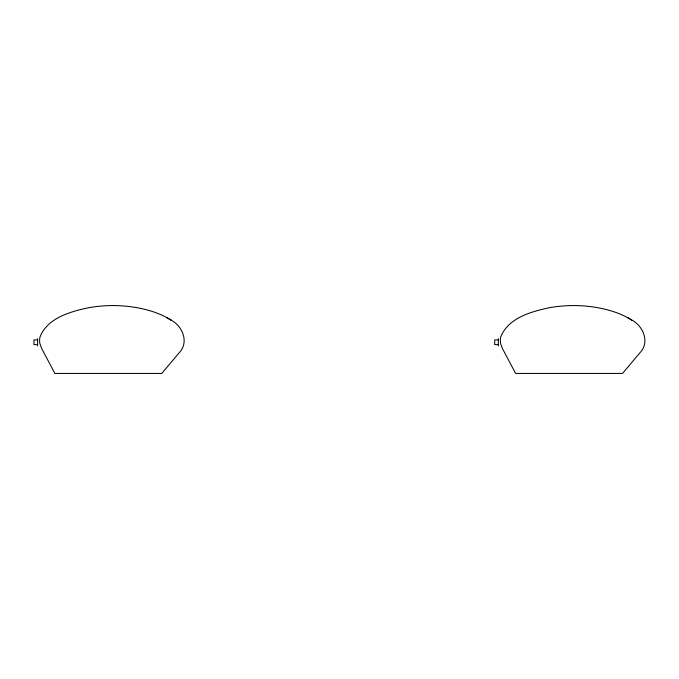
<?xml version="1.0" encoding="UTF-8"?>
<svg xmlns="http://www.w3.org/2000/svg" width="679" height="679" viewBox="0 0 679 679"><rect width="100%" height="100%" fill="white"/><g stroke="black" fill="none" stroke-linecap="round" stroke-linejoin="round"><path stroke-width="1.02" d="M37.6 339.907L33.95 339.907L33.95 344.635L37.6 344.635M498.344 339.907L494.694 339.907L494.694 344.635L498.344 344.635M631.708 320.038C621.387 313.545 609.555 309.828 597.622 307.663A137.523 137.523 0 0 0 549.515 307.706C531.233 311.568 508.215 317.882 500.737 336.979A15.906 15.906 0 0 0 500.72 343.939L502.418 348.497L515.59 373.433L622.541 373.433L639.898 352.808C650.134 342.377 643.268 325.912 631.597 319.962M170.955 320.038C160.634 313.545 148.803 309.828 136.878 307.663A137.523 137.523 0 0 0 88.762 307.706C70.489 311.568 47.471 317.882 39.985 336.979A15.906 15.906 0 0 0 39.976 343.939L41.665 348.497L54.846 373.433L161.789 373.433L179.146 352.808C189.39 342.377 182.524 325.912 170.845 319.962M627.583 317.619L631.708 320.03M166.839 317.619L170.964 320.03M498.344 338.643L498.344 345.908M37.6 338.643L37.6 345.908"/></g></svg>
